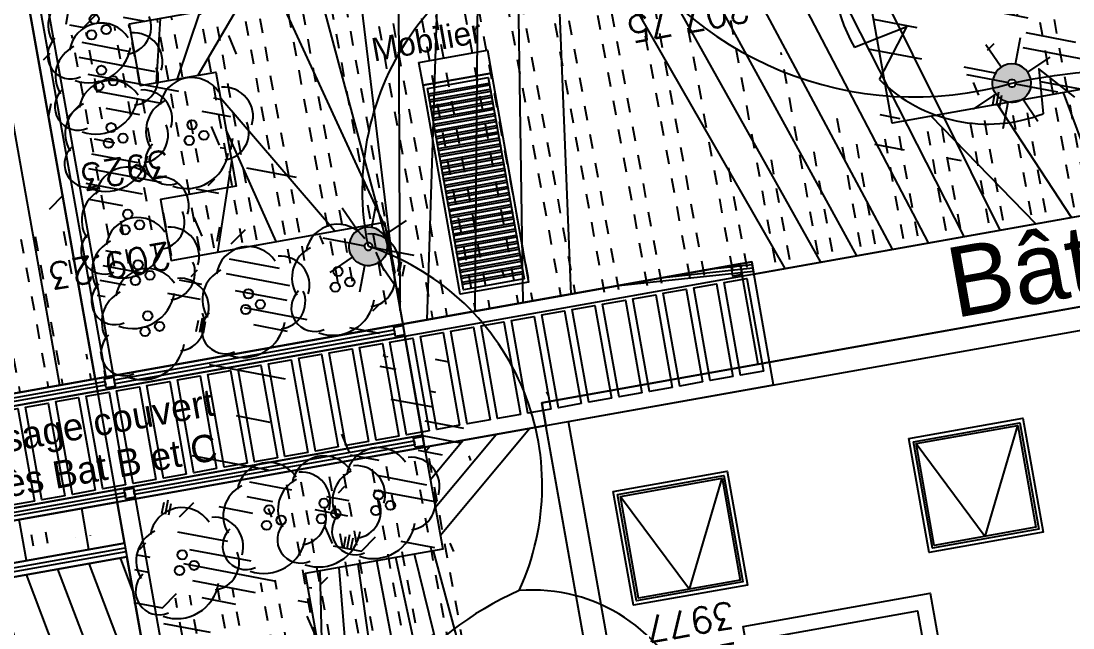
# Model space of a CAD drawing. Extents: x 0 to 613264, y -387505 to 675.
# Drawn here: x 424828 to 438466, y -298774 to -290910 of the extents above; entities that cross this region are included whole.
import ezdxf
from ezdxf.enums import TextEntityAlignment as Align
from ezdxf.lldxf.tags import DXFTag

# ---------------------------------------------------------------- set-up
doc = ezdxf.new("R2010")
doc.units = 0
for name, color, linetype, plot in [('Fond topo - N', 252, 'Continuous', False), ('Fond topo - NCACHE', 252, 'Continuous', False), ('Fond topo - ZCACHE', 252, 'Continuous', False)]:
    doc.layers.add(name, color=color, linetype=linetype, plot=plot)
doc.layers.add('Fond topo - P', color=252, linetype='Continuous', lineweight=50)
for name, color, linetype in [('Fond topo - Z_500', 252, 'Continuous'), ('prlm-VRD', 2, 'Continuous'), ('SA - arbre', 252, 'Continuous'), ('SA - arbuste', 252, 'Continuous'), ('SA - bât A-B', 252, 'Continuous'), ('SA - couvre sol', 252, 'Continuous'), ('SA - ECL-réso', 252, 'Eclairage public'), ('SA - platelage bois', 252, 'Continuous')]:
    doc.layers.add(name, color=color, linetype=linetype)
doc.styles.add('Arial', font='arial.ttf')
doc.styles.add('Lignes', font='arial.ttf', dxfattribs={"height": 0.35})
doc.styles.add('SIMPLEX', font='simplex_.ttf', dxfattribs={"height": 1.25})
tags = doc.linetypes.add('Eclairage public', pattern='A,5,-0.25,["ECL",Lignes,S=1,R=0,X=0,Y=-0.18],-1.25', length=6.5).pattern_tags.tags
tags[15:16] = [DXFTag(74, 4), DXFTag(75, 0), DXFTag(340, '0'), DXFTag(46, 0.0), DXFTag(50, 0.0), DXFTag(44, 0.0), DXFTag(45, 0.0)]
tags[4:5] = [DXFTag(74, 4), DXFTag(75, 0), DXFTag(340, '0'), DXFTag(46, 0.0), DXFTag(50, 0.0), DXFTag(44, 0.0), DXFTag(45, 0.0)]
tags = doc.linetypes.add('Style de ligne -27', pattern=[0.0656167957931757, 0.0218722652643919, -0.0437445305287838]).pattern_tags.tags
tags[6:7] = [DXFTag(74, 4), DXFTag(75, 0), DXFTag(340, '0'), DXFTag(46, 0.0), DXFTag(50, 0.0), DXFTag(44, 0.0), DXFTag(45, 0.0)]
tags[4:5] = [DXFTag(74, 4), DXFTag(75, 0), DXFTag(340, '0'), DXFTag(46, 0.0), DXFTag(50, 0.0), DXFTag(44, 0.0), DXFTag(45, 0.0)]
pattern_1 = [(280.4264001144857, (-277130161.1279894, -473864756.7787022), (55.32121061969438, 10.17969329456503), []), (280.4264001144857, (-277130142.6875859, -473864753.3854711), (55.32121061969438, 10.17969329456503), [18.75, -18.75]), (280.4264001144857, (-277130124.2471823, -473864749.99224), (55.32121061969438, 10.17969329456503), [18.75, -18.75])]
pattern_2 = [(349.2763985886067, (-277130161.1279894, -473864756.7787022), (22.32856350872324, 117.9043497231417), [37.5000005625, -202.5000030375]), (79.27639858860677, (-277130147.3110734, -473864759.3953308), (-235.8086994462835, 44.65712701744649), [15.000000225, -105.000001575]), (79.27639858860677, (-277130138.0997961, -473864761.1397498), (-235.8086994462835, 44.65712701744649), [15.000000225, -105.000001575]), (79.27639858860677, (-277130142.7054347, -473864760.2675403), (-235.8086994462835, 44.65712701744649), [18.75000028125, -101.25000151875]), (112.9664661186067, (-277130151.916716, -473864758.5231205), (-191.1515722884832, 280.4658259369293), [12.00000018, -420.7461593111922]), (45.58633105860677, (-277130133.4941673, -473864762.0119574), (22.32856353476547, 117.9043498154048), [12.00000018, -420.7461593111923]), (45.58633105860677, (-277130124.2828801, -473864763.7563783), (22.32856353476547, 117.9043498154048), [26.00000039, -406.6661590999923]), (112.9664661186067, (-277130161.1279894, -473864756.7787022), (-191.1515722884832, 280.4658259369293), [26.00000039, -406.6661590999922]), (349.2763985886067, (-277130073.3609553, -473864750.4999832), (22.32856350872324, 117.9043497231417), [44.42455106636825, -195.5754525336318]), (349.2763985886067, (-277130085.1249766, -473864728.4255323), (22.32856350872324, 117.9043497231417), [82.81008944215131, -56.09585564143782, 43.07431864611476, -58.01973967029608]), (349.2763985886067, (-277130096.7337571, -473864706.3804808), (22.32856350872324, 117.9043497231417), [119.4799495921992, -46.28746189431191, 29.47870124218051, -44.75389087130835]), (349.2763985886067, (-277130108.4191755, -473864684.3209158), (22.32856350872324, 117.9043497231417), [100.4611429069171, -139.5388606930829]), (349.2763985886067, (-277130104.5097786, -473864665.2146754), (22.32856350872324, 117.9043497231417), [65.56973938354608, -174.4302642164539])]

# ---------------------------------------------------------------- blocks, each defined once
blk = doc.blocks.new('Candélabre', base_point=(-13.42592592600001, -9.391534390999993))
for points in [[(-13.67592592600001, -9.391534390999993, -1), (-13.17592592600001, -9.391534390999993), (-13.37592592600001, -9.391534390999993, 1), (-13.475925926, -9.391534390999993)], [(-13.67592592600001, -9.391534390999993, -1), (-13.17592592600001, -9.391534390999993), (-13.37592592600001, -9.391534390999993, 1), (-13.475925926, -9.391534390999993)], [(-13.67592592600001, -9.391534390999993), (-13.475925926, -9.391534390999993, 1), (-13.37592592600001, -9.391534390999993), (-13.17592592600001, -9.391534390999993, -1)], [(-13.67592592600001, -9.391534390999993), (-13.475925926, -9.391534390999993, 1), (-13.37592592600001, -9.391534390999993), (-13.17592592600001, -9.391534390999993, -1)]]:
    blk.add_hatch(color=250).paths.add_polyline_path(points)
at = {"linetype": 'Continuous', "flags": 128}
for points in [[(-13.42592592600001, -9.141534390999993), (-13.42592592600001, -8.791534391999988)], [(-13.60270262100001, -9.214757695999992), (-13.850189994, -8.967270322999994)], [(-13.24914923200001, -9.214757696999996), (-13.001661857, -8.96727032199999)], [(-14.02592592600001, -9.391534390999993), (-13.67592592600001, -9.391534390999993)], [(-13.17592592600001, -9.391534390999993), (-12.825925927, -9.391534390999993)], [(-13.85018999600001, -9.815798461), (-13.60270262200001, -9.568311086999998)], [(-13.42592592600001, -9.991534390999988), (-13.42592592600001, -9.641534390999993)], [(-13.00166185800001, -9.815798458999993), (-13.249149231, -9.568311085999994)]]:
    blk.add_lwpolyline(points, dxfattribs=at)
for points in [[(-13.67592592600001, -9.391534390999993), (-13.475925926, -9.391534390999993, -1), (-13.37592592600001, -9.391534390999993), (-13.17592592600001, -9.391534390999993, 1)], [(-13.67592592600001, -9.391534390999993), (-13.475925926, -9.391534390999993, 1), (-13.37592592600001, -9.391534390999993), (-13.17592592600001, -9.391534390999993, -1)]]:
    blk.add_lwpolyline(points, format="xyb", close=True, dxfattribs=at)
blk = doc.blocks.new('PTOPO')
at = {"layer": 'Fond topo - NCACHE', "style": 'SIMPLEX'}
blk.add_attdef('MAT', text='', height=0.34, dxfattribs=at).set_placement((0.09999999986030161, -0.09999999962747097), align=Align.TOP_LEFT)
at = {"layer": 'Fond topo - ZCACHE', "style": 'SIMPLEX'}
blk.add_attdef('ALT', (0.09999999986030161, 0.09999999962747097), '', height=0.34, dxfattribs=at)
blk = doc.blocks.new('A$C1F970F0F')
at = {"layer": 'SA - couvre sol'}
h = blk.add_hatch(dxfattribs=at)
h.set_pattern_fill('PELOUSE6', color=256, scale=20.0000003, angle=-10.72360141139323, style=0, pattern_type=2)
h.set_pattern_definition(pattern_2)
h.paths.add_polyline_path([(-3402.623808803382, 4002.738312271429), (-3437.712507589949, 4199.636212808002), (-3240.81464163304, 4234.725105514619), (-3223.270195233028, 4136.276172657652), (-2523.393668735908, 4261.000187694139), (-2562.872126556909, 4482.529666060197), (-2956.667858459632, 4412.351880455288), (-2991.756751253422, 4609.249746452402), (-2794.85888531939, 4644.338639163351), (-2873.107116345795, 5083.420880229077), (-2676.209250280051, 5118.509773009871), (-2716.733466870143, 5345.90742274797), (-3626.306558289891, 5183.813676629252), (-3573.673219096088, 4888.466877775171), (-3886.433009378015, 4832.73039375921), (-3939.06634855449, 5128.077192704795), (-4875.622878340046, 4961.174765867798), (-4861.415331338533, 4881.450515412981), (-4762.966398399941, 4898.994961868626), (-4736.649728846019, 4751.321562402331), (-4835.098661767282, 4733.777116038193), (-4821.063104642834, 4655.017969675949), (-4544.422242371515, 4704.317750093585), (-4520.912684171495, 4572.396179924211), (-4896.002479472914, 4505.551953068259), (-5000.388478969709, 5091.303708193815), (-2644.601016008993, 5511.124216758372), (-2407.400474873673, 4180.096742493728)])
h = blk.add_hatch(dxfattribs=at)
h.set_pattern_fill('PELOUSE6', color=256, scale=20.0000003, angle=-10.72360141139323, style=0, pattern_type=2)
h.set_pattern_definition(pattern_2)
h.paths.add_polyline_path([(-4530.741633449554, 2455.926691246847), (-4867.580476492296, 4346.064681598684), (-4492.490680951018, 4412.908908219637), (-4468.981122882024, 4280.987338359439), (-4647.173052249411, 4249.232004214435), (-4585.76748988437, 3904.660738842532), (-4684.216422805634, 3887.116292478393), (-4660.177072840863, 3752.221847930361), (-4463.279206866626, 3787.310740728484), (-4410.645867672823, 3491.963941874403), (-4607.543733624184, 3456.875049071948), (-4589.999287218625, 3358.426116119144), (-4491.550354280032, 3375.970562574789), (-4456.461461509119, 3179.072696582007), (-4554.910394430382, 3161.528250217867), (-4502.277055231032, 2866.181451267949), (-4108.481323419815, 2936.359236890188), (-4073.392430608696, 2739.461370984579), (-4368.739229498649, 2686.828031726479), (-4333.844448654861, 2491.019406444888)])
at = {"layer": 'SA - platelage bois'}
h = blk.add_hatch(dxfattribs=at)
h.set_pattern_fill('PASSERELLE', color=256, scale=150, angle=-79.57359988551433, style=0, pattern_type=2)
h.set_pattern_definition(pattern_1)
h.paths.add_polyline_path([(-4875.622878340046, 4961.174765867798), (-4861.415331338533, 4881.450515412981), (-4762.966398399941, 4898.994961868626), (-4736.649728846019, 4751.321562402331), (-4835.098661767282, 4733.777116038193), (-4821.063104642834, 4655.017969675949), (-4544.422242371515, 4704.317750093585), (-4520.912684171495, 4572.396179924211), (-4068.335335630077, 4653.049355077584), (-4065.528224184668, 4637.297525763334), (-2881.979355956483, 4848.216111185977), (-2922.331582675059, 5074.648656927342), (-2676.209250280051, 5118.509773009871), (-2716.733466870143, 5345.90742274797), (-3626.306558289891, 5183.813676629252), (-3573.673219096088, 4888.466877775171), (-3886.433009378015, 4832.73039375921), (-3939.06634855449, 5128.077192704795)])
h = blk.add_hatch(dxfattribs=at)
h.set_pattern_fill('PASSERELLE', color=256, scale=150, angle=-79.57359988551433, style=0, pattern_type=2)
h.set_pattern_definition(pattern_1)
h.paths.add_polyline_path([(-5320.064803223802, 5038.39767955185), (-5214.977022221075, 4448.707946739098), (-4919.630223348451, 4501.341285905692), (-5024.718004328301, 5091.031018714111)])
h = blk.add_hatch(dxfattribs=at)
h.set_pattern_fill('PASSERELLE', color=256, scale=150, angle=-79.57359988551433, style=0, pattern_type=2)
h.set_pattern_definition(pattern_1)
h.paths.add_polyline_path([(-4335.267744219151, 4440.927387803801), (-4492.490680990537, 4412.908908511484), (-4468.981122882024, 4280.987338359439), (-4647.173052249411, 4249.232004214435), (-4585.76748988437, 3904.660738842532), (-4684.216422805634, 3887.116292478393), (-4660.177072840863, 3752.221847930361), (-4463.279206866626, 3787.310740728484), (-4410.645867672823, 3491.963941874403), (-4607.543733624184, 3456.875049071948), (-4589.999287218625, 3358.426116119144), (-4491.550354280032, 3375.970562574789), (-4456.461461509119, 3179.072696582007), (-4554.910394430382, 3161.528250217867), (-4537.365948024823, 3063.079317265063), (-4143.570216190728, 3133.25710288297), (-4064.620207443004, 2690.236904562595), (-4261.518073302859, 2655.14801174281), (-4270.290296560057, 2704.372478182124), (-4368.739229498649, 2686.828031726479), (-4333.843767498192, 2491.015584049302), (-3298.165509577112, 2675.607043131192), (-3324.284533135743, 2822.171087690233), (-3718.080264969837, 2751.993302072327), (-3726.852488209704, 2801.217768603146), (-3431.982729456081, 2853.766095122478), (-3467.0716222672, 3050.663961028087), (-3761.941380923771, 2998.115634395587), (-3814.574720123121, 3293.462433345506), (-3519.227921227619, 3346.095772507767), (-3554.31681402141, 3542.993638504882), (-3652.765747051507, 3525.449192066567), (-3670.310193457068, 3623.898125019371), (-3473.412327505706, 3658.987017821825), (-3526.045666699509, 3954.333816675906), (-4226.313273780827, 3829.540107731822)])
h = blk.add_hatch(dxfattribs=at)
h.set_pattern_fill('PASSERELLE', color=256, scale=150, angle=-79.57359988551433, style=0, pattern_type=2)
h.set_pattern_definition(pattern_1)
h.paths.add_polyline_path([(-5186.555019040117, 4289.22067532637), (-5177.093474902789, 4236.128152264114), (-4881.746676030165, 4288.761491430708), (-4891.208220150163, 4341.854014584469)])
h = blk.add_hatch(dxfattribs=at)
h.set_pattern_fill('PASSERELLE', color=256, scale=150, angle=-79.57359988551433, style=0, pattern_type=2)
h.set_pattern_definition(pattern_1)
h.paths.add_polyline_path([(-5173.93547457107, 4218.407344270288), (-5034.359019091333, 3435.187811647954), (-4739.445304348425, 3490.251359636215), (-4878.588675675568, 4271.040683432549)])
at = {"layer": 'SA - arbre', "ltscale": 1.920000076293945, "elevation": 9.999999999999998e-08, "flags": 128}
for points in [[(-3902.814144724872, 4889.196821971495), (-3867.134502460819, 4957.785789188832), (-3935.164172344221, 4930.950753533514)], [(-3649.544816650656, 4866.567232037828), (-3696.324492228814, 4903.360304279556), (-3690.485293049178, 4845.006886820881)]]:
    blk.add_lwpolyline(points, dxfattribs=at)
at = {"layer": 'SA - arbre', "ltscale": 1.920000076293945}
for start, end in [(114.6790985122949, 210.170484290019), (225.3651126391995, 291.121711628256)]:
    blk.add_arc((-3762.467718758773, 5031.34343604551), 199.7567998, start, end, dxfattribs=at)
at = {"layer": 'SA - arbuste', "ltscale": 0.800000011920929}
for centre in [(-4920.74772022654, 4967.60826557184), (-4924.222328154181, 4947.320449730572), (-4905.313338716865, 4954.028672042628), (-4911.510937983407, 4901.26298820467), (-4914.985545911048, 4880.975172363402), (-4896.076556491061, 4887.683394583953), (-4898.925765693043, 4827.016544090351), (-4794.090025082751, 4830.578956151398), (-4883.491384200697, 4813.436950469633), (-4797.564633027721, 4810.291140218623), (-4778.655643590405, 4816.99936253068), (-4902.400373597809, 4806.728728244751), (-4877.393586645283, 4714.740462194453), (-4861.959205152936, 4701.160868573736), (-4880.868194572924, 4694.452646353186), (-4863.964093433779, 4649.216075609815), (-4848.529711941433, 4635.636481989098), (-4604.806435596011, 4640.509672665263), (-4867.438701338543, 4628.928259764214), (-4608.281043540981, 4620.221856732489), (-4589.372054103665, 4626.930079044545), (-4720.897196220556, 4611.625408907204), (-4724.371804165526, 4591.337592974431), (-4705.462814728209, 4598.045815286488), (-4851.461714211336, 4583.059814193706), (-4836.02733271899, 4569.480220572988), (-4854.936322138977, 4562.771998352438), (-4552.210056460241, 4351.171220300306), (-4693.917908120497, 4331.982988030934), (-4622.895664415998, 4340.334052895918), (-4536.775674967895, 4337.591626679589), (-4678.483526628151, 4318.403394410218), (-4626.370272360969, 4320.046236963143), (-4607.461282923652, 4326.7544592752), (-4555.684664365006, 4330.883404454707), (-4697.392516048138, 4311.695172189666), (-4806.748535305876, 4273.413111887661), (-4810.223143233516, 4253.125296046393), (-4791.314153813529, 4259.833518266943)]:
    blk.add_circle(centre, 6, dxfattribs=at)
at = {"layer": 'SA - arbuste', "ltscale": 0.6399999856948853}
for centre, radius, start, end in [((-4937.25665058936, 4959.757510663717), 43.180544, 116.3248626312973, 211.8320556308634), ((-4882.586772647273, 4957.629122434145), 35.676672, 277.8831336789501, 22.28760178340445), ((-4911.622835501415, 4920.858514567658), 41.674688, 32.90494450850222, 171.122222747956), ((-4950.939936615086, 4920.371135848712), 30.327872, 133.2696686423436, 293.7521367830749), ((-4870.016806120349, 4912.286875006085), 37.72767999999999, 342.9842594908044, 94.63470469373227), ((-4928.019868346227, 4893.412233296546), 43.180544, 116.3248626312973, 211.8320556308634), ((-4927.708730500763, 4939.760330071193), 54.727168, 251.0377365152544, 350.7437827194919), ((-4873.349990427017, 4891.283845071307), 35.676672, 277.8831336789501, 22.28760178340445), ((-4899.037663211052, 4846.612070453339), 41.674688, 32.90494467775616, 171.122222747956), ((-4794.201922618087, 4850.174482422879), 41.674688, 32.90494467775616, 171.1222224813845), ((-4941.703154371952, 4854.025858481541), 30.327872, 133.2696686423436, 293.7521365777301), ((-4857.431633847315, 4838.04043080026), 37.72767999999999, 342.9842594908044, 94.63470469373227), ((-4752.595893237021, 4841.602842861306), 37.72767999999999, 342.9842594908044, 94.63470461757107), ((-4915.434696032987, 4819.165789177895), 43.180544, 116.3248626312973, 211.8320556308634), ((-4918.471948280506, 4873.415052708355), 54.727168, 251.0377365152544, 350.7437825057393), ((-4810.598955440023, 4822.728201147435), 43.180544, 116.3248626312973, 211.8320556308634), ((-4860.764818113777, 4817.037400952656), 35.676672, 277.883133562608, 22.28760147896251), ((-4755.929077503484, 4820.599813013701), 35.676672, 277.8831336789501, 22.28760178340445), ((-4929.117982098917, 4779.779414275716), 30.327872, 133.2696686423436, 293.7521365777301), ((-4824.282241488626, 4783.341826336762), 30.327872, 133.2696686423436, 293.7521367830749), ((-4905.886775967267, 4799.168608589703), 54.727168, 251.0377365152544, 350.7437825057393), ((-4801.051035374302, 4802.731020559244), 54.727168, 251.0377365152544, 350.7437827194919), ((-4877.50548416329, 4734.335988557441), 41.674688, 32.90494467775616, 171.1222224813845), ((-4835.899454805101, 4725.764349000201), 37.72767999999999, 342.9842594908044, 94.63470461757107), ((-4893.902517008102, 4706.88970728633), 43.180544, 116.3248626312973, 211.8320556308634), ((-4864.07599092891, 4668.81160196847), 41.674688, 32.90494450850222, 171.122222747956), ((-4839.232639088893, 4704.761319061091), 35.676672, 277.8831336789501, 22.28760178340445), ((-4822.46996157072, 4660.239962411229), 37.72767999999999, 342.9842594908044, 94.63470469373227), ((-4604.918333131348, 4660.105198936744), 41.674688, 32.90494450850222, 171.122222747956), ((-4907.585803056705, 4667.503332475657), 30.327872, 133.2696683174558, 293.7521367830749), ((-4880.473023773722, 4641.365320697359), 43.180544, 116.3248626312973, 211.8320557992154), ((-4884.354596942381, 4686.892526698138), 54.727168, 251.0377365152544, 350.7437827194919), ((-4563.312303750282, 4651.533559375172), 37.72767999999999, 342.9842594908044, 94.63470469373227), ((-4721.009093755893, 4631.220935178687), 41.674688, 32.90494467775616, 171.1222224813845), ((-4621.31536597616, 4632.658917665633), 43.180544, 116.3248626312973, 211.8320556308634), ((-4825.803145854512, 4639.236932472119), 35.676672, 277.8831336789501, 22.28760178340445), ((-4679.403064374826, 4622.649295617114), 37.72767999999999, 342.9842594908044, 94.63470461757107), ((-4851.573611729344, 4602.655340556694), 41.674688, 32.90494450850222, 171.122222747956), ((-4737.406126600704, 4603.774653907575), 43.180544, 116.3248626312973, 211.8320554210229), ((-4566.645488016745, 4630.530529527568), 35.676672, 277.883133562608, 22.28760178340445), ((-4894.156309822324, 4601.978945886685), 30.327872, 133.2696686423436, 293.7521365777301), ((-4809.967582365606, 4594.083700903615), 37.72767999999999, 342.9842594908044, 94.63470461757107), ((-4867.970644551279, 4575.20905928125), 43.180544, 116.3248626312973, 211.8320556308634), ((-4870.925103708002, 4621.368140109167), 54.727168, 251.0377364883117, 350.7437829327423), ((-4682.736248664165, 4601.646265773842), 35.676672, 277.883133562608, 22.28760147896251), ((-4634.998652001886, 4593.272542850627), 30.327872, 133.2696689600436, 293.7521365777301), ((-4611.767445870234, 4612.661737164614), 54.727168, 251.0377365152544, 350.7437825057393), ((-4813.300766632069, 4573.080671056011), 35.676672, 277.883133562608, 22.28760147896251), ((-4751.08941262643, 4564.38827909257), 30.327872, 133.2696683174558, 293.7521367830749), ((-4727.858206517654, 4583.77747341089), 54.727168, 251.0377365152544, 350.7437825057393), ((-4881.65393061721, 4535.822684379071), 30.327872, 133.2696683174558, 293.7521367830749), ((-4858.422724485558, 4555.211878693059), 54.727168, 251.0377365152544, 350.7437825057393), ((-4552.321953955372, 4370.766746658962), 41.674688, 32.90494450850222, 171.1222224813845), ((-4694.029805638505, 4351.578514393922), 41.674688, 32.90494430062202, 171.122222747956), ((-4623.007561951335, 4359.929579167399), 41.674688, 32.90494450850222, 171.1222224813845), ((-4510.715924597182, 4362.195107101722), 37.72767999999999, 342.9842594908044, 94.63470461757107), ((-4652.423776280315, 4343.006874836681), 37.72767999999999, 342.9842594908044, 94.63470469373227), ((-4568.718986800184, 4343.320465387851), 43.180544, 116.3248626312973, 211.8320556308634), ((-4581.401532570269, 4351.357939605827), 37.72767999999999, 342.9842592210746, 94.63470469373227), ((-4639.404594796147, 4332.483297896289), 43.180544, 116.3248626312973, 211.8320556308634), ((-4710.426838483317, 4324.132233122811), 43.180544, 116.3248626312973, 211.8320556308634), ((-4514.049108880974, 4341.192077162611), 35.676672, 277.8831336789501, 22.28760147896251), ((-4584.734716859608, 4330.354909762555), 35.676672, 277.883133562608, 22.28760147896251), ((-4806.860432823883, 4293.008638250649), 41.674688, 32.90494450850222, 171.122222747956), ((-4655.756960564107, 4322.003844897572), 35.676672, 277.8831336789501, 22.28760147896251), ((-4582.402272848787, 4303.934090577178), 30.327872, 133.2696686423436, 293.7521367830749), ((-4765.254403465693, 4284.436998693408), 37.72767999999999, 342.9842594908044, 94.63470469373227), ((-4653.087880821872, 4293.096923081283), 30.327872, 133.2696686423436, 293.7521367830749), ((-4559.171066734463, 4323.323284799659), 54.727168, 251.0377365523678, 350.7437825057393), ((-4823.257465668696, 4265.562356979537), 43.180544, 116.3248626312973, 211.8320556308634), ((-4724.110124531919, 4284.745858312137), 30.327872, 133.2696689600436, 293.7521365777301), ((-4629.856674730427, 4312.486117308096), 54.727168, 251.0377365152544, 350.7437827194919), ((-4700.878918417596, 4304.135052534619), 54.727168, 251.0377365152544, 350.7437827194919), ((-4768.587587749485, 4263.433968754298), 35.676672, 277.8831336789501, 22.28760178340445), ((-4836.940751717297, 4226.175982168864), 30.327872, 133.2696686423436, 293.7521365777301), ((-4813.709545602974, 4245.565176391345), 54.727168, 251.0377364883117, 350.7437829327423)]:
    blk.add_arc(centre, radius, start, end, dxfattribs=at)
at = {"layer": 'SA - bât A-B', "linetype": 'Continuous', "ltscale": 2.539999961853027}
blk.add_line((-5011.987817731413, 5099.394161246686), (-4905.847372712563, 4503.797508346077), dxfattribs=at)
at = {"layer": 'SA - bât A-B', "linetype": 'Style de ligne -27', "ltscale": 2.539999961853027}
for p, q in [((-3765.744234548105, 4297.435409361274), (-3723.293007647058, 4441.11175859201)), ((-3855.214577797889, 4417.602200364783), (-3765.744234548105, 4297.435409361274)), ((-4149.217742516341, 4229.0971328278), (-4106.766515592418, 4372.773482054205)), ((-4238.688085725918, 4349.263923918483), (-4149.217742516341, 4229.0971328278))]:
    blk.add_line(p, q, dxfattribs=at)
at = {"layer": 'SA - bât A-B', "ltscale": 2.539999961853027}
blk.add_line((-5661.917648053106, 4220.759048003036), (-4822.62495231756, 4370.32822323758), dxfattribs=at)
at = {"layer": 'SA - bât A-B', "linetype": 'Continuous', "ltscale": 2.539999961853027, "elevation": 9.999999999999998e-08, "flags": 128}
for points in [[(-4891.208220167493, 4341.854014492964), (-4550.158628513374, 2428.087821803657), (-3171.873868801296, 2673.710017606947), (-3404.319882600679, 3978.057930172946), (-2379.562068281582, 4160.679690604004), (-2625.183937557962, 5538.9626177042), (-5028.226891870663, 5110.720795591417), (-4919.630223348451, 4501.341285905692)], [(-4870.387587714489, 4361.816510965448), (-4530.741633449554, 2455.926691246847), (-3199.716966173931, 2693.153391904228), (-3432.158289101265, 3997.474982045343), (-2407.400474873673, 4180.096742493728), (-2644.601016008993, 5511.124216758372), (-5000.388478969709, 5091.303708193815), (-4893.195368027506, 4489.800123754009)], [(-4028.476644085583, 3895.268947438105), (-4202.042121845539, 3864.33808688549), (-4305.733258376407, 4446.190687121713), (-3536.551398338173, 4583.265508594228), (-3432.860261692925, 4001.412908336342), (-3786.3293732782, 3938.421673270128)], [(-3519.227921227619, 3346.095772507767), (-3554.31681402141, 3542.993638504882), (-3652.765747051507, 3525.449192066567), (-3670.310193457068, 3623.898125019371), (-3473.412327505706, 3658.987017821825), (-3526.045673387598, 3954.333854435716), (-4226.313273780827, 3829.540107731822), (-4335.267744219151, 4440.927387803801), (-4492.490680990537, 4412.908908511484), (-4468.981122882024, 4280.987338359439), (-4647.173052249411, 4249.232004214435), (-4585.767489775534, 3904.660738916708), (-4684.216422788304, 3887.116292569898), (-4660.177072840863, 3752.221847930361), (-4463.279206866626, 3787.310740728484), (-4410.645867672823, 3491.963941874403), (-4607.543733624184, 3456.875049071948), (-4589.999287218625, 3358.426116119144)]]:
    blk.add_lwpolyline(points, dxfattribs=at)
for points in [[(-4821.063104642834, 4655.017969675949), (-4544.422242371515, 4704.317750093585), (-4518.105572726086, 4556.644350609961), (-2832.754889553043, 4856.988334378877), (-2873.107116231412, 5083.420880207415), (-2676.209250280051, 5118.509773009871), (-2716.733466870143, 5345.90742274797), (-3626.306558272562, 5183.813676720758), (-3573.673219096088, 4888.466877775171), (-3886.433009378015, 4832.73039375921), (-3939.06634855449, 5128.077192704795), (-4875.622878340046, 4961.174765867798), (-4861.415331338533, 4881.450515412981), (-4762.966398399941, 4898.994961868626), (-4736.649728846019, 4751.321562402331), (-4835.098661767282, 4733.777116038193)], [(-4499.742894721237, 4911.344489581298), (-4411.138855136674, 4927.134491336422), (-4405.875521137713, 4897.599811483336), (-4494.479560836657, 4881.809809749874)], [(-4494.479560836657, 4881.809809749874), (-4405.875521137713, 4897.599811483336), (-4357.628293569735, 4626.865245800994), (-4446.232333268679, 4611.075244067531)], [(-4488.6798918638, 4877.76458538603), (-4409.920745478679, 4891.800142506147), (-4363.427962559922, 4630.910470073331), (-4442.187108927713, 4616.874913044721)], [(-4487.422804467986, 4870.710563244559), (-4408.663658100195, 4884.746120273168), (-4408.137324750627, 4881.792652297391), (-4486.896471135747, 4867.757095177276)], [(-4486.01924874528, 4862.834648587434), (-4407.260102360161, 4876.87020570755), (-4406.733769027922, 4873.916737640267), (-4485.492915413042, 4859.881180520151)], [(-4484.615693022576, 4854.95873393031), (-4405.856546637456, 4868.994291050425), (-4405.330213305218, 4866.040822983142), (-4484.089359673008, 4852.005265954532)], [(-4335.267744219151, 4440.927387803801), (-4492.490680990537, 4412.908908511484), (-4518.105572726086, 4556.644350609961), (-2832.754889553043, 4856.988334378877), (-2812.403331702073, 4742.787572111823), (-4340.531078218113, 4470.462067656887)], [(-4483.212137317201, 4847.082819181678), (-4404.452990937628, 4861.118376397632), (-4403.926657565184, 4858.164908417522), (-4482.685803950303, 4844.129351297407)], [(-4481.808581617373, 4839.206904528886), (-4403.049435306429, 4853.242461757836), (-4402.523101842478, 4850.288993760398), (-4481.282248227599, 4836.253436640282)], [(-4480.405025877339, 4831.330989963268), (-4401.645879583723, 4845.366547100712), (-4401.119546119774, 4842.413079103273), (-4479.878692504893, 4828.377521983158)], [(-4479.001470246139, 4823.455075323472), (-4400.24232384369, 4837.490632535093), (-4399.715990397069, 4834.537164446147), (-4478.47513676486, 4820.501607417538)], [(-4477.597914523434, 4815.579160666346), (-4398.838768120985, 4829.614717877968), (-4398.312434788746, 4826.661249810684), (-4477.071581042155, 4812.625692760414)], [(-4476.19435880073, 4807.703246009221), (-4397.435212398281, 4821.738803220843), (-4396.908879048712, 4818.785335245066), (-4475.668025433832, 4804.74977812495)], [(-4474.790803060696, 4799.827331443603), (-4396.031656675576, 4813.862888563718), (-4395.505323326008, 4810.90942058794), (-4474.264469711127, 4796.873863467825)], [(-4473.387247337991, 4791.951416786478), (-4394.628100958418, 4805.986974002431), (-4394.101767603303, 4803.033505930815), (-4472.860913988423, 4788.9979488107)], [(-4471.983691638162, 4784.075502133684), (-4393.224545235713, 4798.111059345306), (-4392.698211880598, 4795.157591273691), (-4471.457358248389, 4781.122034245082)], [(-4470.580135915458, 4776.19958747656), (-4391.820989621843, 4790.235144614005), (-4391.294656140564, 4787.281676708071), (-4470.053802525684, 4773.246119587957)], [(-4469.176580192753, 4768.323672819435), (-4390.417433899139, 4782.35922995688), (-4389.891100417859, 4779.405762050947), (-4468.650246802979, 4765.370204930831)], [(-4467.773024544225, 4760.447758271145), (-4389.013878176434, 4774.483315299755), (-4388.487544695155, 4771.529847393822), (-4467.246691080274, 4757.494290273706)], [(-4466.36946882152, 4752.571843614021), (-4387.610322436401, 4766.607400734136), (-4387.083989086832, 4763.653932758359), (-4465.843135357569, 4749.618375616581)], [(-4464.965913098815, 4744.695928956896), (-4386.206766713695, 4758.731486077011), (-4385.680433364127, 4755.778018101234), (-4464.439579731918, 4741.742461072624)], [(-4463.56235737611, 4736.82001429977), (-4384.803211013867, 4750.855571424218), (-4384.276877624093, 4747.902103535615), (-4463.036024009212, 4733.866546415499)], [(-4462.158801658952, 4728.944099738484), (-4383.399655291162, 4742.979656767094), (-4382.873321901387, 4740.02618887849), (-4461.632468286509, 4725.990631758374)], [(-4460.755245936248, 4721.068185081359), (-4381.996099568457, 4735.103742109969), (-4381.469766178684, 4732.150274221365), (-4460.228912563804, 4718.114717101249)], [(-4459.351690213542, 4713.192270424234), (-4380.592543919929, 4727.227827561679), (-4380.066210455979, 4724.27435956424), (-4458.82535682377, 4710.23880253563)], [(-4457.948134490838, 4705.31635576711), (-4379.188988197224, 4719.351912904554), (-4378.662654715945, 4716.398444998621), (-4457.421801118394, 4702.362887787)], [(-4456.54457885964, 4697.440441127314), (-4377.785432474519, 4711.47599824743), (-4377.259099016116, 4708.522530345828), (-4456.018245395689, 4694.486973129875)], [(-4455.141023119606, 4689.564526561694), (-4376.381876751815, 4703.600083590304), (-4375.855543384918, 4700.646615706032), (-4454.614689695861, 4686.611058477082)], [(-4453.737467396901, 4681.688611904569), (-4374.97832101178, 4695.724169024685), (-4374.451987662213, 4692.770701048908), (-4453.211134064662, 4678.735143837286)], [(-4452.333911697072, 4673.812697251777), (-4373.574765311952, 4687.848254371893), (-4373.048431939507, 4684.894786391783), (-4451.807578324628, 4670.859229271668)], [(-4450.930355974368, 4665.936782594652), (-4372.171209589247, 4679.972339714768), (-4371.644876199473, 4677.018871826163), (-4450.404022601922, 4662.983314614543)], [(-4449.526800251662, 4658.060867937527), (-4370.767653866543, 4672.096425057643), (-4370.241320476769, 4669.142957169039), (-4449.000466879218, 4655.107399957417)], [(-4448.123244511628, 4650.184953371908), (-4369.364098235344, 4664.220510417847), (-4368.837764771393, 4661.267042420408), (-4447.596911156514, 4647.231485300293)], [(-4446.719688788924, 4642.309038714783), (-4367.96054249531, 4656.344595852228), (-4367.434209071565, 4653.391127767615), (-4446.193355433808, 4639.355570643168)], [(-4445.316133157724, 4634.433124074988), (-4366.556986772604, 4648.468681195103), (-4366.03065334886, 4645.515213110491), (-4444.789799716651, 4631.479656081881)], [(-4443.91257743502, 4626.557209417862), (-4365.1534310499, 4640.592766537978), (-4364.627097700332, 4637.639298562201), (-4443.386243993946, 4623.603741424756)], [(-3398.062247843995, 3977.141562340628), (-4226.31346780538, 3829.540073100857), (-4340.531272225337, 4470.462033117427), (-3512.280052338127, 4618.063522466034)], [(-3864.494048164722, 4424.074559367832), (-3716.820648725636, 4450.391228903211), (-3690.503979171713, 4302.717829436915), (-3838.177378610799, 4276.401159901538)], [(-3858.694379191863, 4420.029335003989), (-3720.865873049273, 4444.591560017526), (-3696.303648144572, 4306.763053800759), (-3834.132154269833, 4282.200828878727)], [(-3855.214577797889, 4417.602200364783), (-3723.293007647058, 4441.11175859201), (-3699.78344944704, 4309.190188422635), (-3831.705019672047, 4285.680630304244)], [(-4247.96755611008, 4355.736282830027), (-4100.294156653666, 4382.05295245691), (-4073.977487008238, 4234.379552973286), (-4221.650886447324, 4208.062883437909)], [(-4242.167887119894, 4351.69105855769), (-4104.339380994632, 4376.25328347972), (-4079.777155981096, 4238.424777337129), (-4217.605662106357, 4213.862552415098)], [(-4238.688085725918, 4349.263923918483), (-4106.766515592418, 4372.773482054205), (-4083.2569573924, 4240.85191188483), (-4215.17852754323, 4217.342353657603)], [(-3781.066039388073, 3908.886993342867), (-4023.213310178128, 3865.734267602349), (-4079.355542407167, 4180.770874516427), (-3837.20827163999, 4223.923600261277)], [(-4056.156866521282, 4164.589977156893), (-3853.389169009403, 4200.724924448354), (-3839.178168021391, 4120.981292505408), (-4041.945865647653, 4084.846345235608)]]:
    blk.add_lwpolyline(points, close=True, dxfattribs=at)
at = {"layer": 'SA - bât A-B', "ltscale": 2.539999961853027, "elevation": 9.999999999999998e-08, "flags": 128}
for points in [[(-4880.606287056421, 4282.362310870307), (-4879.72906472349, 4277.439864101785), (-5175.074775250284, 4224.800417823336), (-5034.359019091333, 3435.187811647954), (-4742.95190375203, 3487.125357388083), (-4742.0746814191, 3482.202910619562), (-5506.038401039833, 3346.058006703334), (-5506.9156234303, 3350.980453293176), (-5039.702805419353, 3434.235493811883), (-5325.847200644801, 5039.906584612185), (-5793.058930253068, 4956.64543678128), (-5793.936152585999, 4961.567883549801), (-5026.033836163125, 5098.414679262473), (-5025.156613887041, 5093.492232694292), (-5320.502392487839, 5040.853168600118), (-5175.951997384936, 4229.722863511644)], [(-5320.064803206473, 5038.397679643355), (-5024.718004328301, 5091.031018714111), (-4881.746676030165, 4288.761491430708), (-5177.093474902789, 4236.128152264114)], [(-5687.532733795879, 4364.494455562055), (-5659.110730614919, 4205.007184149327), (-4039.913332426243, 4493.562083660523), (-4068.335335630077, 4653.049355077584)], [(-4094.754617988506, 4646.309701630245), (-4082.940745987656, 4648.415035294371), (-4080.835412469454, 4636.601163273761), (-4092.649284435646, 4634.495829792649)], [(-4092.646688202301, 4504.479647075514), (-4122.181368092474, 4499.216313130969), (-4143.58559265991, 4619.324011258072), (-4114.050912775283, 4624.587345298455)], [(-4053.267115038509, 4511.497425546231), (-4082.801794888476, 4506.234091688861), (-4104.206019461459, 4626.341789911802), (-4074.671339588614, 4631.605123764841)], [(-4171.40583460475, 4490.444089863892), (-4200.940514454718, 4485.180756006521), (-4222.3447390277, 4605.288454229462), (-4192.810059160402, 4610.551788178339)], [(-4132.026261406299, 4497.461868517622), (-4161.560941273597, 4492.198534568745), (-4182.965165846578, 4612.306232791686), (-4153.430485973734, 4617.569566644725)], [(-4250.164980881035, 4476.408532817954), (-4279.699660839839, 4471.145198886406), (-4301.10388541282, 4591.252897109347), (-4271.569205562851, 4596.516230966718)], [(-4210.785407677036, 4483.426311375844), (-4240.320087658716, 4478.16297744863), (-4261.724312231698, 4598.270675671572), (-4232.189632341524, 4603.534009616115)], [(-4289.544554062157, 4469.39075425573), (-4319.07923395233, 4464.127420311184), (-4340.483458593942, 4584.235118547123), (-4310.948778726644, 4589.498452496)], [(-5687.532539788655, 4364.494490101513), (-4520.912684188825, 4572.396179832705), (-4518.105572726086, 4556.644350609961), (-5684.725428325916, 4348.74266087877)], [(-4532.375667268707, 4568.321867672016), (-4520.561795285185, 4570.427201244634), (-4518.456461726778, 4558.613329311199), (-4530.270333618793, 4556.507995721251)], [(-4368.303700447276, 4455.355197135614), (-4397.83838033745, 4450.09186319107), (-4419.242604979061, 4570.199561427007), (-4389.707925020258, 4575.462895358555)], [(-4328.924127266155, 4462.372975697837), (-4358.458807133452, 4457.109641748961), (-4379.86303179794, 4577.217339989232), (-4350.328351947972, 4582.480673846602)], [(-5684.72542823441, 4348.742660861441), (-4518.105572726086, 4556.644350609961), (-4495.297792453276, 4428.660737734227), (-5661.91764794427, 4220.759048077212)], [(-4895.037534870922, 4500.13726178673), (-4531.76161159323, 4564.87615498289), (-4530.88438929427, 4559.953708410377), (-4894.160312612167, 4495.214815127043)], [(-4447.062846832396, 4441.319640015498), (-4476.597526699694, 4436.056306066622), (-4498.001751364181, 4556.164004306892), (-4468.467071422707, 4561.427338146934)], [(-4407.683273651274, 4448.337418577722), (-4437.217953501243, 4443.074084720351), (-4458.622178183059, 4563.181782869116), (-4429.087498201379, 4568.445116796332)], [(-4525.821993217516, 4427.284082895383), (-4555.356673067484, 4422.020749038013), (-4576.760897657795, 4542.128447169448), (-4547.226217790499, 4547.391781118324)], [(-4486.442420036395, 4434.301861457607), (-4515.977099903692, 4429.03852750873), (-4537.381324459344, 4549.146225823177), (-4507.846644586501, 4554.409559676216)], [(-4604.581139602636, 4413.248525775268), (-4634.115819452604, 4407.985191917896), (-4655.520044025586, 4528.092890140838), (-4625.985364175618, 4533.356223998209)], [(-4565.201566421514, 4420.266304337491), (-4594.736246288811, 4415.002970388615), (-4616.140470838916, 4535.110668607223), (-4586.60579097162, 4540.3740025561)], [(-4683.340285896251, 4399.212968637823), (-4712.874965855053, 4393.949634706276), (-4734.279190410706, 4514.057333020723), (-4704.744510560738, 4519.320666878093)], [(-4643.960712789305, 4406.230747308882), (-4673.495392673932, 4400.9674132685), (-4694.899617224038, 4521.075111487108), (-4665.36493735674, 4526.338445435985)], [(-4907.465462455743, 4501.477640794402), (-4895.651590546399, 4503.582974475856), (-4893.546256936691, 4491.769102437917), (-4905.360128902883, 4489.663768956804)], [(-4762.099432264041, 4385.177411609213), (-4791.634112240174, 4379.91407758616), (-4813.038336813155, 4500.021775809101), (-4783.503656945858, 4505.285109757978)], [(-4722.719859077372, 4392.195190075598), (-4752.254539041722, 4386.931856239889), (-4773.658763609157, 4507.039554366993), (-4744.12408374186, 4512.302888315869)], [(-5284.895629025594, 4430.6611970875), (-4906.851406854444, 4498.031928214111), (-4905.974184504183, 4493.109481537096), (-5284.01840676684, 4425.738750427814)], [(-4840.858578649161, 4371.141854489098), (-4870.393258516458, 4365.878520540221), (-4891.797483198276, 4485.986218688986), (-4862.262803290772, 4491.249552725036)], [(-4801.479005462492, 4378.159632955483), (-4831.01368531246, 4372.896299098113), (-4852.417909976948, 4493.003997338383), (-4822.883230126979, 4498.267331195754)], [(-4919.61772505161, 4357.106297277476), (-4949.152404901578, 4351.842963420106), (-4970.556629583395, 4471.95066156887), (-4941.021949584386, 4477.213995587591)], [(-4880.238151847612, 4364.124075835368), (-4909.77283169758, 4358.860741977997), (-4931.177056362068, 4478.968440218268), (-4901.642376420594, 4484.231774058309)], [(-4998.376871413853, 4343.070740153029), (-5027.911551286698, 4337.807406299989), (-5049.315775836803, 4457.915104518599), (-5019.781095986835, 4463.17843837597)], [(-4958.997298215402, 4350.088518806759), (-4988.531978100029, 4344.825184766376), (-5009.936202655681, 4464.932883080823), (-4980.401522805713, 4470.196216938194)], [(-5661.917648053106, 4220.759048003036), (-4495.297792453276, 4428.660737734227), (-4492.490680990537, 4412.908908511484), (-5659.110536590367, 4205.007218780292)], [(-4869.422643152702, 4356.401819596746), (-4506.146719834805, 4421.14071288008), (-4505.26949757605, 4416.218266220393), (-4868.545420876619, 4351.479373028566)], [(-4506.760775533158, 4424.586425573538), (-4494.94690354409, 4426.691759050319), (-4492.841569991229, 4414.877887212721), (-4504.655441900573, 4412.772553531267)], [(-5259.280737307374, 4286.925754897517), (-4881.236515118895, 4354.296486115632), (-4880.359292763087, 4349.37403934278), (-5258.40351503129, 4282.003308329337)], [(-4881.850570720194, 4357.742198695924), (-4870.03669881085, 4359.847532377378), (-4867.931365178266, 4348.033660335107), (-4879.745237184664, 4345.928326766821)], [(-5173.93547457107, 4218.407344270288), (-4878.588675675568, 4271.040683432549), (-4739.445304348425, 3490.251359636215), (-5034.79210323838, 3437.618020378115)]]:
    blk.add_lwpolyline(points, close=True, dxfattribs=at)
blk.add_lwpolyline([(-4872.502922891676, 4345.187459338026), (-4335.267744219151, 4440.927387803801), (-4340.531078218113, 4470.462067656887), (-4060.132965714846, 4520.431422418637), (-4083.291635023007, 4650.384013812597), (-5687.53253967982, 4364.49449017569), (-5659.110536498862, 4205.007218762963), (-4891.208220167493, 4341.854014492964)], dxfattribs=at)
at = {"layer": 'SA - ECL-réso', "ltscale": 0.75, "elevation": 9.999999999999998e-08, "flags": 128}
for points in [[(-4369.874974451702, 4227.062549708057, 0.4494577209068973), (-4565.401400396702, 4673.066385597581, -0.443058817884025), (-4255.697642165277, 5099.253156840582, 0.347644067554528), (-3731.071155143582, 4884.60289264525, -0.3019893690622334), (-2960.449616895612, 4586.653190246761, 0.2898849259744576), (-3262.91714472225, 4205.133301415073)], [(-4147.194311888063, 4080.129968697482, 0.3461317724329636), (-4369.874974451702, 4227.062549708057, 0.2412726222501949), (-4615.533278049003, 3923.516989128872, 0.2293300014511306), (-4512.327666494318, 3346.350587378748, -0.3310049230299431), (-4115.302226212525, 2825.990739713797, -0.235092745844293), (-3418.516958922506, 2955.622052266285, -0.471621246903067), (-3636.203820858852, 3578.55210960342)]]:
    blk.add_lwpolyline(points, format="xyb", dxfattribs=at)
at = {"layer": 'SA - platelage bois', "elevation": 9.999999999999998e-08, "flags": 128}
for points in [[(-4875.622878340046, 4961.174765867798), (-4861.415331338533, 4881.450515412981), (-4762.966398399941, 4898.994961868626), (-4736.649728846019, 4751.321562402331), (-4835.098661767282, 4733.777116038193), (-4821.063104642834, 4655.017969675949), (-4544.422242371515, 4704.317750093585), (-4520.912684171495, 4572.396179924211), (-4068.335335630077, 4653.049355077584), (-4065.528224184668, 4637.297525763334), (-2881.979355956483, 4848.216111185977), (-2922.331582675059, 5074.648656927342), (-2676.209250280051, 5118.509773009871), (-2716.733466870143, 5345.90742274797), (-3626.306558289891, 5183.813676629252), (-3573.673219096088, 4888.466877775171), (-3886.433009378015, 4832.73039375921), (-3939.06634855449, 5128.077192704795)], [(-5320.064803223802, 5038.39767955185), (-5214.977022221075, 4448.707946739098), (-4919.630223348451, 4501.341285905692), (-5024.718004328301, 5091.031018714111)], [(-5186.555019040117, 4289.22067532637), (-5177.093474902789, 4236.128152264114), (-4881.746676030165, 4288.761491430708), (-4891.208220150163, 4341.854014584469)], [(-5173.93547457107, 4218.407344270288), (-5034.359019091333, 3435.187811647954), (-4739.445304348425, 3490.251359636215), (-4878.588675675568, 4271.040683432549)]]:
    blk.add_lwpolyline(points, close=True, dxfattribs=at)
blk.add_lwpolyline([(-3519.227921227619, 3346.095772507767), (-3554.31681402141, 3542.993638504882), (-3652.765747051507, 3525.449192066567), (-3670.310193457068, 3623.898125019371), (-3473.412327505706, 3658.987017821825), (-3526.045666699509, 3954.333816675906), (-4226.313273780827, 3829.540107731822), (-4335.267744219151, 4440.927387803801), (-4492.490680990537, 4412.908908511484), (-4468.981122882024, 4280.987338359439), (-4647.173052249411, 4249.232004214435), (-4585.76748988437, 3904.660738842532), (-4684.216422805634, 3887.116292478393), (-4660.177072840863, 3752.221847930361), (-4463.279206866626, 3787.310740728484), (-4410.645867672823, 3491.963941874403), (-4607.543733624184, 3456.875049071948), (-4589.999287218625, 3358.426116119144)], dxfattribs=at)
at = {"layer": 'Fond topo - P', "ltscale": 2}
ref = blk.add_blockref('PTOPO', (-4065.997115497973, 5009.822916460495), dxfattribs=dict(at, xscale=99.99999999999994, yscale=99.99999999999994, zscale=99.99999999999994, rotation=190.0656205306617))
ref.add_attrib('MAT', '3976', dxfattribs={"layer": 'Fond topo - N', "color": 0, "ltscale": 2, "height": 33.99999999999999, "rotation": 190.0656204987762, "style": 'SIMPLEX'}).set_placement((-4077.590957306997, 5017.92123920652), align=Align.TOP_LEFT)
ref.add_attrib('ALT', '207.75', (-4074.095438221124, 4998.229074647138), dxfattribs={"layer": 'Fond topo - Z_500', "color": 0, "ltscale": 2, "height": 33.99999999999999, "rotation": 190.0656204987762, "style": 'SIMPLEX'})
ref = blk.add_blockref('PTOPO', (-4808.530561128491, 4757.002629766652), dxfattribs=dict(at, xscale=99.99999999999994, yscale=99.99999999999994, zscale=99.99999999999994, rotation=190.0656205306617))
ref.add_attrib('MAT', '3923', dxfattribs={"layer": 'Fond topo - N', "color": 0, "ltscale": 2, "height": 33.99999999999999, "rotation": 190.0656204987762, "style": 'SIMPLEX'}).set_placement((-4820.124402995049, 4765.100952334), align=Align.TOP_LEFT)
ref.add_attrib('ALT', '209.23', (-4824.383411061262, 4678.45408809361), dxfattribs={"layer": 'Fond topo - Z_500', "color": 0, "ltscale": 2, "height": 33.99999999999999, "rotation": 190.0656204987762, "style": 'SIMPLEX'})
ref = blk.add_blockref('PTOPO', (-4075.857145891084, 4171.660410919055), dxfattribs=dict(at, xscale=99.99999999999994, yscale=99.99999999999994, zscale=99.99999999999994, rotation=190.0656205306617))
ref.add_attrib('MAT', '3977', dxfattribs={"layer": 'Fond topo - N', "color": 0, "ltscale": 2, "height": 33.99999999999999, "rotation": 190.0656204987762, "style": 'SIMPLEX'}).set_placement((-4087.450987757642, 4179.758733486402), align=Align.TOP_LEFT)
ref.add_attrib('ALT', '208.00', (-4083.955468614234, 4160.066569105699), dxfattribs={"layer": 'Fond topo - Z_500', "color": 0, "ltscale": 2, "height": 33.99999999999999, "rotation": 190.0656204987762, "style": 'SIMPLEX'})
at = {"layer": 'SA - ECL-réso', "linetype": 'ByBlock', "xscale": 99.99999999999999, "yscale": 99.99999999999999, "zscale": 99.99999999999999, "rotation": 349.2763985886067}
for p in [(-3731.071155143582, 4884.60289264525), (-4565.401400396702, 4673.066385597581)]:
    blk.add_blockref('Candélabre', p, dxfattribs=at)
at = {"layer": 'SA - bât A-B', "style": 'Arial'}
for s, height, rotation, width, p in [('Mobilier', 30.3049096, 10.10452419321967, 0.9703073501586914, (-4558.188098837159, 4912.501908585165)), ('Bâtiment B', 90.91472869999998, 10.08175656304504, 0.9932000041007996, (-3805.075843601867, 4580.11055498937)), ('Passage couvert', 35.3557278, 10.10452419321967, 0.9797712564468384, (-5117.605031524222, 4391.241916615229)), ('accès Bat B et C', 35.3557278, 10.10452419321967, 0.9560670852661133, (-5105.475978279241, 4334.86914153778))]:
    blk.add_text(s, height=height, rotation=rotation, dxfattribs=dict(at, width=width)).set_placement(p)

msp = doc.modelspace()

# ---------------------------------------------------------------- block references
at = {"layer": 'prlm-VRD', "xscale": 9.999999999999998, "yscale": 9.999999999999998, "zscale": 9.999999999999998}
msp.add_blockref('A$C1F970F0F', (474984.9359816406, -340561.1028248291, -9.999999999999997e-07), dxfattribs=at)

doc.saveas('drawing.dxf')
